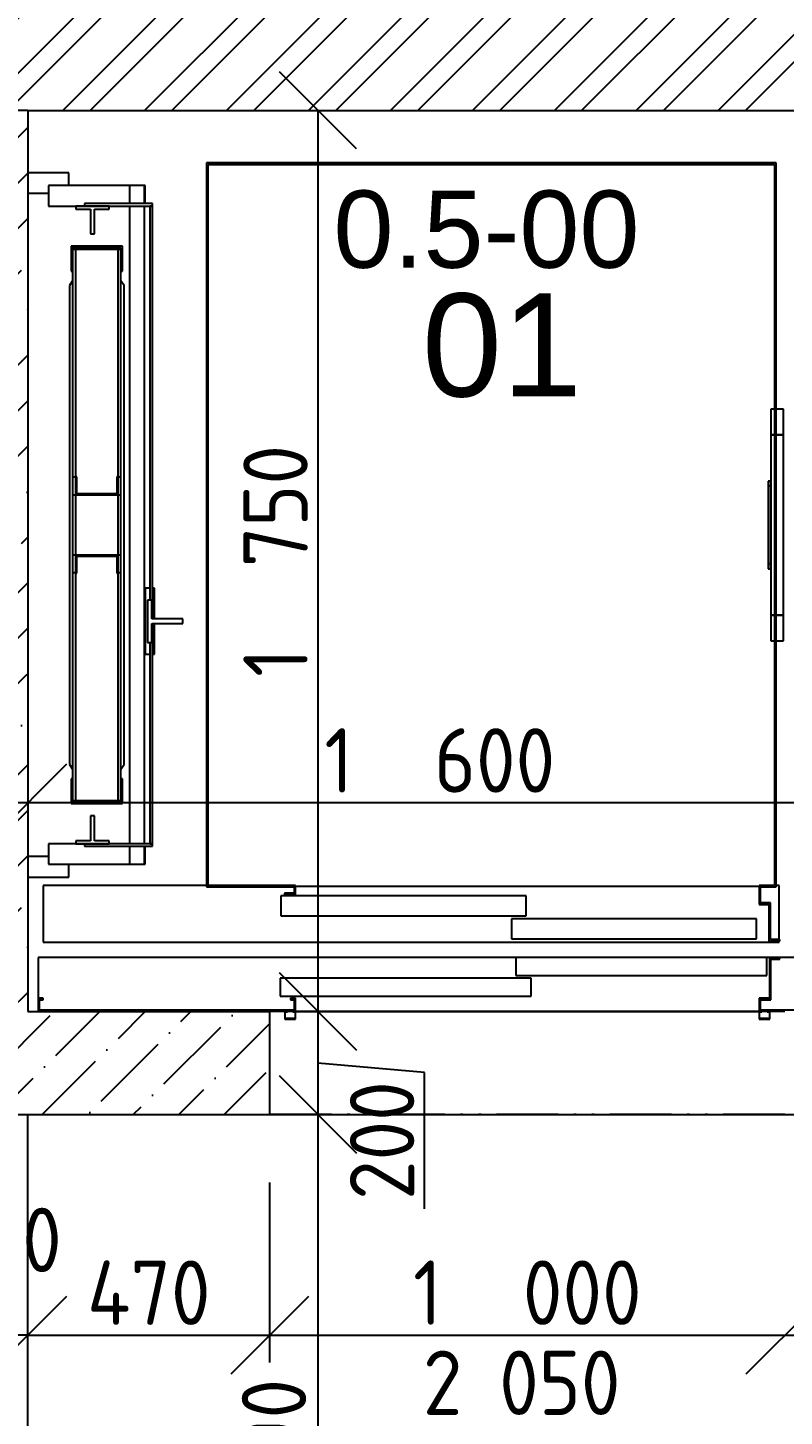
# Model space of a CAD drawing. Extents: x 4511820 to 5180432, y -1526536 to -944957.
# Drawn here: x 5152122 to 5153591, y -1375474 to -1372778 of the extents above; entities that cross this region are included whole.
import ezdxf

# ---------------------------------------------------------------- set-up
doc = ezdxf.new("R2010")
doc.units = 0
doc.header["$MEASUREMENT"] = 0
doc.linetypes.add('ACAD_ISO12W100', pattern=[22, 12, -3, 0.5, -3, 0.5, -3])
doc.layers.get('0').update_dxf_attribs({"linetype": 'CONTINUOUS'})
doc.layers.get('Defpoints').update_dxf_attribs({"color": 61, "linetype": 'CONTINUOUS'})
for name, color, linetype in [('KÓTY', 4, 'CONTINUOUS'), ('MÚRY', 1, 'CONTINUOUS'), ('Plochy', 41, 'CONTINUOUS'), ('POPIS', 7, 'CONTINUOUS'), ('POZEMOK', 7, 'CONTINUOUS'), ('TENKÁ', 7, 'CONTINUOUS'), ('ŠRAFY', 82, 'CONTINUOUS')]:
    doc.layers.add(name, color=color, linetype=linetype)
doc.styles.add('ARIAL', font='arial.ttf')
doc.styles.add('STYLE1', font='isocp.shx')
doc.dimstyles.new('STANDARD-50', dxfattribs={"dimtxt": 125, "dimasz": 150, "dimexe": 10, "dimexo": 200, "dimgap": 20, "dimtad": 1, "dimdsep": 46, "dimlunit": 6, "dimtxsty": 'STYLE1', "dimblk1": 'OBLIQUE', "dimblk2": 'OBLIQUE', "dimsah": 1, "dimcen": 2.5, "dimse1": 1, "dimse2": 1, "dimadec": 0, "dimazin": 0, "dimtfac": 1, "dimtmove": 1, "dimatfit": 3, "dimldrblk": 'OBLIQUE', "dimfxl": 1, "dimtolj": 1, "dimtzin": 0, "dimarcsym": 0})

# ---------------------------------------------------------------- blocks, each defined once
blk = doc.blocks.new('_OBLIQUE')
at = {"color": 0, "linetype": 'ByBlock'}
blk.add_line((-0.5, -0.5), (0.5, 0.5), dxfattribs=at)
blk = doc.blocks.new('*D13328')
at = {"layer": 'Defpoints', "color": 0}
for p in [(5153922.5, -1370938.4), (5149172.5, -1372808), (5153922.5, -1372938)]:
    blk.add_point(p, dxfattribs=at)
at = {"layer": 'KÓTY', "color": 0, "lineweight": -2}
blk.add_line((5149172.5, -1370938.4), (5153922.5, -1370938.4), dxfattribs=at)
at = {"layer": 'KÓTY', "color": 0, "linetype": 'ByBlock', "lineweight": -2, "xscale": 150, "yscale": 150, "zscale": 150, "rotation": 180}
blk.add_blockref('_OBLIQUE', (5149172.5, -1370938.4), dxfattribs=at)
at = {"layer": 'KÓTY', "color": 0, "linetype": 'ByBlock', "lineweight": -2, "xscale": 150, "yscale": 150, "zscale": 150}
blk.add_blockref('_OBLIQUE', (5153922.5, -1370938.4), dxfattribs=at)
at = {"layer": 'KÓTY', "color": 0, "insert": (5151547.5, -1370855.8), "char_height": 125, "attachment_point": 5, "style": 'STYLE1'}
blk.add_mtext('\\A1;4ﾠ750', dxfattribs=at)
blk = doc.blocks.new('*D21280')
at = {"layer": 'Defpoints', "color": 0}
for p in [(5152122.5, -1374282.9), (5152122.5, -1374282.9), (5153722.5, -1374282.9)]:
    blk.add_point(p, dxfattribs=at)
at = {"layer": 'KÓTY', "color": 0, "lineweight": -2}
blk.add_line((5153722.5, -1374282.9), (5152122.5, -1374282.9), dxfattribs=at)
at = {"layer": 'KÓTY', "color": 0, "linetype": 'ByBlock', "lineweight": -2, "xscale": 150, "yscale": 150, "zscale": 150, "rotation": 180}
blk.add_blockref('_OBLIQUE', (5152122.5, -1374282.9), dxfattribs=at)
at = {"layer": 'KÓTY', "color": 0, "linetype": 'ByBlock', "lineweight": -2, "xscale": 150, "yscale": 150, "zscale": 150}
blk.add_blockref('_OBLIQUE', (5153722.5, -1374282.9), dxfattribs=at)
at = {"layer": 'KÓTY', "color": 0, "insert": (5152922.5, -1374200.3), "char_height": 125, "attachment_point": 5, "style": 'STYLE1'}
blk.add_mtext('\\A1;1ﾠ600', dxfattribs=at)
blk = doc.blocks.new('*D21281')
at = {"layer": 'Defpoints', "color": 0}
for p in [(5152122.5, -1374888), (5152592.5, -1374888), (5152592.5, -1375316.4)]:
    blk.add_point(p, dxfattribs=at)
at = {"layer": 'KÓTY', "color": 0, "lineweight": -2}
blk.add_line((5152122.5, -1375316.4), (5152592.5, -1375316.4), dxfattribs=at)
at = {"layer": 'KÓTY', "color": 0, "linetype": 'ByBlock', "lineweight": -2, "xscale": 150, "yscale": 150, "zscale": 150, "rotation": 180}
blk.add_blockref('_OBLIQUE', (5152122.5, -1375316.4), dxfattribs=at)
at = {"layer": 'KÓTY', "color": 0, "linetype": 'ByBlock', "lineweight": -2, "xscale": 150, "yscale": 150, "zscale": 150}
blk.add_blockref('_OBLIQUE', (5152592.5, -1375316.4), dxfattribs=at)
at = {"layer": 'KÓTY', "color": 0, "insert": (5152357.5, -1375233.9), "char_height": 125, "attachment_point": 5, "style": 'STYLE1'}
blk.add_mtext('\\A1;470', dxfattribs=at)
blk = doc.blocks.new('*D21282')
at = {"layer": 'Defpoints', "color": 0}
for p in [(5152592.5, -1374888), (5153592.5, -1374888), (5153592.5, -1375316.4)]:
    blk.add_point(p, dxfattribs=at)
at = {"layer": 'KÓTY', "color": 0, "lineweight": -2}
blk.add_line((5152592.5, -1375316.4), (5153592.5, -1375316.4), dxfattribs=at)
at = {"layer": 'KÓTY', "color": 0, "linetype": 'ByBlock', "lineweight": -2, "xscale": 150, "yscale": 150, "zscale": 150, "rotation": 180}
blk.add_blockref('_OBLIQUE', (5152592.5, -1375316.4), dxfattribs=at)
at = {"layer": 'KÓTY', "color": 0, "linetype": 'ByBlock', "lineweight": -2, "xscale": 150, "yscale": 150, "zscale": 150}
blk.add_blockref('_OBLIQUE', (5153592.5, -1375316.4), dxfattribs=at)
at = {"layer": 'KÓTY', "color": 0, "insert": (5153092.5, -1375233.8), "char_height": 125, "attachment_point": 5, "style": 'STYLE1'}
blk.add_mtext('\\A1;1ﾠ000', dxfattribs=at)
blk = doc.blocks.new('*D21283')
at = {"layer": 'Defpoints', "color": 0}
for p in [(5153592.5, -1374888), (5153922.5, -1374888), (5153922.5, -1375316.4)]:
    blk.add_point(p, dxfattribs=at)
at = {"layer": 'KÓTY', "color": 0, "lineweight": -2}
blk.add_line((5153592.5, -1375316.4), (5153922.5, -1375316.4), dxfattribs=at)
at = {"layer": 'KÓTY', "color": 0, "linetype": 'ByBlock', "lineweight": -2, "xscale": 150, "yscale": 150, "zscale": 150, "rotation": 180}
blk.add_blockref('_OBLIQUE', (5153592.5, -1375316.4), dxfattribs=at)
at = {"layer": 'KÓTY', "color": 0, "linetype": 'ByBlock', "lineweight": -2, "xscale": 150, "yscale": 150, "zscale": 150}
blk.add_blockref('_OBLIQUE', (5153922.5, -1375316.4), dxfattribs=at)
at = {"layer": 'KÓTY', "color": 0, "insert": (5153757.5, -1375233.9), "char_height": 125, "attachment_point": 5, "style": 'STYLE1'}
blk.add_mtext('\\A1;330', dxfattribs=at)
blk = doc.blocks.new('*D21288')
at = {"layer": 'Defpoints', "color": 0}
for p in [(5151922.5, -1372938), (5152122.5, -1372938), (5151922.5, -1374282.9)]:
    blk.add_point(p, dxfattribs=at)
at = {"layer": 'KÓTY', "color": 0, "lineweight": -2}
blk.add_line((5152122.5, -1374282.9), (5151922.5, -1374282.9), dxfattribs=at)
at = {"layer": 'KÓTY', "color": 0, "linetype": 'ByBlock', "lineweight": -2, "xscale": 150, "yscale": 150, "zscale": 150, "rotation": 180}
blk.add_blockref('_OBLIQUE', (5151922.5, -1374282.9), dxfattribs=at)
at = {"layer": 'KÓTY', "color": 0, "linetype": 'ByBlock', "lineweight": -2, "xscale": 150, "yscale": 150, "zscale": 150}
blk.add_blockref('_OBLIQUE', (5152122.5, -1374282.9), dxfattribs=at)
at = {"layer": 'KÓTY', "color": 0, "insert": (5151766.5, -1374167.5), "char_height": 125, "attachment_point": 5, "style": 'STYLE1'}
blk.add_mtext('\\A1;200', dxfattribs=at)
blk = doc.blocks.new('*D21302')
at = {"layer": 'Defpoints', "color": 0}
for p in [(5152122.5, -1372938), (5152122.5, -1374688), (5152686, -1374688)]:
    blk.add_point(p, dxfattribs=at)
at = {"layer": 'KÓTY', "color": 0, "lineweight": -2}
blk.add_line((5152686, -1372938), (5152686, -1374688), dxfattribs=at)
at = {"layer": 'KÓTY', "color": 0, "linetype": 'ByBlock', "lineweight": -2, "xscale": 150, "yscale": 150, "zscale": 150}
for p, rotation in [((5152686, -1372938), 90), ((5152686, -1374688), 270)]:
    blk.add_blockref('_OBLIQUE', p, dxfattribs=dict(at, rotation=rotation))
at = {"layer": 'KÓTY', "color": 0, "insert": (5152603.5, -1373813), "char_height": 125, "attachment_point": 5, "rotation": 90, "style": 'STYLE1'}
blk.add_mtext('\\A1;1ﾠ750', dxfattribs=at)
blk = doc.blocks.new('*D21303')
at = {"layer": 'Defpoints', "color": 0}
for p in [(5152592.5, -1374688), (5152592.5, -1374888), (5152686, -1374888)]:
    blk.add_point(p, dxfattribs=at)
at = {"layer": 'KÓTY', "color": 0, "lineweight": -2}
for p, q in [((5152686, -1374688), (5152686, -1374888)), ((5152893, -1374806), (5152686, -1374788)), ((5152893, -1375071.1), (5152893, -1374806))]:
    blk.add_line(p, q, dxfattribs=at)
at = {"layer": 'KÓTY', "color": 0, "linetype": 'ByBlock', "lineweight": -2, "xscale": 150, "yscale": 150, "zscale": 150}
for p, rotation in [((5152686, -1374688), 90), ((5152686, -1374888), 270)]:
    blk.add_blockref('_OBLIQUE', p, dxfattribs=dict(at, rotation=rotation))
at = {"layer": 'KÓTY', "color": 0, "insert": (5152810.5, -1374938.5), "char_height": 125, "attachment_point": 5, "rotation": 90, "style": 'STYLE1'}
blk.add_mtext('\\A1;200', dxfattribs=at)
blk = doc.blocks.new('*D21304')
at = {"layer": 'Defpoints', "color": 0}
for p in [(5152122.5, -1374888), (5152122.5, -1375778), (5152686, -1375778)]:
    blk.add_point(p, dxfattribs=at)
at = {"layer": 'KÓTY', "color": 0, "lineweight": -2}
blk.add_line((5152686, -1374888), (5152686, -1375778), dxfattribs=at)
at = {"layer": 'KÓTY', "color": 0, "linetype": 'ByBlock', "lineweight": -2, "xscale": 150, "yscale": 150, "zscale": 150}
for p, rotation in [((5152686, -1374888), 90), ((5152686, -1375778), 270)]:
    blk.add_blockref('_OBLIQUE', p, dxfattribs=dict(at, rotation=rotation))
at = {"layer": 'KÓTY', "color": 0, "insert": (5152600.5, -1375523.5), "char_height": 125, "attachment_point": 5, "rotation": 90, "style": 'STYLE1'}
blk.add_mtext('\\A1;890', dxfattribs=at)
blk = doc.blocks.new('*D21309')
at = {"layer": 'Defpoints', "color": 0}
for p in [(5151811, -1374038), (5152667.5, -1374038), (5152667.5, -1376278)]:
    blk.add_point(p, dxfattribs=at)
at = {"layer": 'KÓTY', "color": 0, "lineweight": -2}
blk.add_line((5151811, -1376278), (5151811, -1374038), dxfattribs=at)
at = {"layer": 'KÓTY', "color": 0, "linetype": 'ByBlock', "lineweight": -2, "xscale": 150, "yscale": 150, "zscale": 150}
for p, rotation in [((5151811, -1374038), 90), ((5151811, -1376278), 270)]:
    blk.add_blockref('_OBLIQUE', p, dxfattribs=dict(at, rotation=rotation))
at = {"layer": 'KÓTY', "color": 0, "insert": (5151725, -1375192.5), "char_height": 125, "attachment_point": 5, "rotation": 90, "style": 'STYLE1'}
blk.add_mtext('\\A1;2ﾠ240', dxfattribs=at)
blk = doc.blocks.new('*D21311')
at = {"layer": 'Defpoints', "color": 0}
for p in [(5151922.5, -1375316.4), (5151922.5, -1375333), (5152122.5, -1375333)]:
    blk.add_point(p, dxfattribs=at)
at = {"layer": 'KÓTY', "color": 0, "lineweight": -2}
blk.add_line((5152122.5, -1375316.4), (5151922.5, -1375316.4), dxfattribs=at)
at = {"layer": 'KÓTY', "color": 0, "linetype": 'ByBlock', "lineweight": -2, "xscale": 150, "yscale": 150, "zscale": 150, "rotation": 180}
blk.add_blockref('_OBLIQUE', (5151922.5, -1375316.4), dxfattribs=at)
at = {"layer": 'KÓTY', "color": 0, "linetype": 'ByBlock', "lineweight": -2, "xscale": 150, "yscale": 150, "zscale": 150}
blk.add_blockref('_OBLIQUE', (5152122.5, -1375316.4), dxfattribs=at)
at = {"layer": 'KÓTY', "color": 0, "insert": (5152073.3, -1375131.4), "char_height": 125, "attachment_point": 5, "style": 'STYLE1'}
blk.add_mtext('\\A1;200', dxfattribs=at)

msp = doc.modelspace()

# ---------------------------------------------------------------- hatches: boundary and pattern name
at = {"layer": 'ŠRAFY'}
h = msp.add_hatch(dxfattribs=at)
h.set_pattern_fill('ANSI32', color=256, scale=300)
h.paths.add_polyline_path([(5149172.5, -1372808.048), (5149172.5, -1372938.048), (5149322.5, -1372938.048), (5149622.5, -1372938.048), (5151922.5, -1372938.048), (5152122.5, -1372938.048), (5153722.5, -1372938.048), (5153922.5, -1372938.048), (5153922.5, -1372558.048), (5153642.5, -1372558.048), (5153642.5, -1372688.048), (5153502.5, -1372688.048), (5153502.5, -1372558.048), (5149172.5, -1372558.048)])
h = msp.add_hatch(dxfattribs=at)
h.set_pattern_fill('ANSI36', color=256, scale=500)
h.set_pattern_definition([(45, (650911.81, 84871.815), (33.1456304, 121.533978), [156.25, -31.25, 0, -31.25])])
h.paths.add_polyline_path([(5152592.5, -1374888.048), (5152592.5, -1374688.048), (5152142.5, -1374688.048), (5152122.5, -1374688.048), (5152122.5, -1374427.048), (5152122.5, -1374387.048), (5152122.5, -1373099.048), (5152122.5, -1373059.048), (5152122.5, -1372938.048), (5151922.5, -1372938.048), (5151922.5, -1374038.048), (5151922.5, -1374318.048), (5151922.5, -1374463.609), (5151922.5, -1374494.667), (5151922.5, -1374598.048), (5151922.5, -1374878.048), (5151922.5, -1374888.048), (5152122.5, -1374888.048)])

# ---------------------------------------------------------------- linework, layer by layer
at = {"layer": 'KÓTY'}
msp.add_line((5152592.5, -1375369.76), (5152592.5, -1375019.76), dxfattribs=at)
at = {"layer": 'MÚRY'}
for p, q in [((5152122.5, -1372938.048), (5153722.5, -1372938.048)), ((5152122.5, -1372938.048), (5153722.5, -1372938.048)), ((5152122.5, -1372938.048), (5152122.5, -1374688.048)), ((5152122.5, -1374688.048), (5152592.5, -1374688.048)), ((5152592.5, -1374888.048), (5152592.5, -1374688.048)), ((5151922.5, -1374888.048), (5152592.5, -1374888.048))]:
    msp.add_line(p, q, dxfattribs=at)
at = {"layer": 'Plochy'}
msp.add_lwpolyline([(5149622.5, -1379218.048), (5149622.5, -1376278.048), (5152122.5, -1376278.048), (5152122.5, -1374888.048), (5153722.5, -1374888.048), (5153722.5, -1376718.048), (5153652.5, -1376718.048), (5153652.5, -1379218.048)], close=True, dxfattribs=at)
at = {"layer": 'POZEMOK'}
for p, q in [((5152202.5, -1373059.048), (5152122.5, -1373059.048)), ((5152202.5, -1373084.048), (5152202.5, -1373059.048)), ((5152162.5, -1373084.048), (5152162.5, -1373124.048)), ((5152350.25, -1373084.048), (5152162.5, -1373084.048)), ((5152349.25, -1373084.048), (5152320.25, -1373084.048)), ((5152320.25, -1373084.048), (5152320.25, -1373119.048)), ((5152349.25, -1373119.048), (5152349.25, -1373084.048)), ((5152350.25, -1373119.048), (5152350.25, -1373084.048)), ((5152122.5, -1373099.048), (5152162.5, -1373099.048)), ((5152162.5, -1373124.048), (5152232.5, -1373124.048)), ((5152215.75, -1373124.048), (5152215.75, -1373129.848)), ((5152280.75, -1373124.048), (5152215.75, -1373124.048)), ((5152215.75, -1373129.848), (5152244.25, -1373129.848)), ((5152232.5, -1373119.048), (5152232.5, -1373124.048)), ((5152364.5, -1373119.048), (5152232.5, -1373119.048)), ((5152232.5, -1373124.048), (5152364.5, -1373124.048)), ((5152244.25, -1373129.848), (5152244.25, -1373178.048)), ((5152252.25, -1373178.048), (5152252.25, -1373129.848)), ((5152252.25, -1373129.848), (5152280.75, -1373129.848)), ((5152280.75, -1373129.848), (5152280.75, -1373124.048)), ((5152320.25, -1373124.048), (5152320.25, -1374362.048)), ((5152349.25, -1374362.048), (5152349.25, -1373124.048)), ((5152364.5, -1373124.048), (5152359.5, -1373124.048)), ((5152359.5, -1373124.048), (5152359.5, -1373889.048)), ((5152364.5, -1373124.048), (5152364.5, -1373119.048)), ((5152364.5, -1373925.548), (5152364.5, -1373124.048)), ((5152244.25, -1373178.048), (5152252.25, -1373178.048)), ((5152306.5, -1373202.048), (5152206.5, -1373202.048)), ((5152206.5, -1373202.048), (5152206.5, -1373250.048)), ((5152209.5, -1373205.048), (5152209.5, -1373208.048)), ((5152209.5, -1373205.048), (5152209.5, -1373208.048)), ((5152209.5, -1373205.048), (5152303.5, -1373205.048)), ((5152209.5, -1373250.048), (5152209.5, -1373205.048)), ((5152215.5, -1373208.048), (5152209.5, -1373208.048)), ((5152209.5, -1373208.048), (5152209.5, -1373650.548)), ((5152215.5, -1373208.048), (5152215.5, -1373205.048)), ((5152215.5, -1373208.048), (5152215.5, -1373205.048)), ((5152297.5, -1373208.048), (5152215.5, -1373208.048)), ((5152215.5, -1373650.548), (5152215.5, -1373208.048)), ((5152218, -1373208.048), (5152218, -1373205.048)), ((5152218, -1373205.048), (5152218, -1373208.048)), ((5152295, -1373208.048), (5152295, -1373205.048)), ((5152295, -1373205.048), (5152295, -1373208.048)), ((5152303.5, -1373208.048), (5152297.5, -1373208.048)), ((5152297.5, -1373208.048), (5152297.5, -1373650.548)), ((5152298, -1373208.048), (5152298, -1373205.048)), ((5152303.5, -1373205.048), (5152303.5, -1373250.048)), ((5152303.5, -1373650.548), (5152303.5, -1373208.048)), ((5152306.5, -1373250.048), (5152306.5, -1373202.048)), ((5152209.5, -1373269.048), (5152203.5, -1373278.048)), ((5152206.5, -1373250.048), (5152209.5, -1373250.048)), ((5152303.5, -1373250.048), (5152306.5, -1373250.048)), ((5152309.5, -1373278.048), (5152303.5, -1373269.048)), ((5152203.5, -1373278.048), (5152203.5, -1374208.048)), ((5152309.5, -1374208.048), (5152309.5, -1373278.048)), ((5153565, -1373518.048), (5153565, -1373568.048)), ((5153572.5, -1373518.048), (5153565, -1373518.048)), ((5153590, -1373518.048), (5153575.5, -1373518.048)), ((5153590, -1373568.048), (5153590, -1373518.048)), ((5153565, -1373568.048), (5153565, -1373918.048)), ((5153572.5, -1373568.048), (5153565, -1373568.048)), ((5153565, -1373568.048), (5153572.5, -1373568.048)), ((5153590, -1373568.048), (5153575.5, -1373568.048)), ((5153575.5, -1373568.048), (5153590, -1373568.048)), ((5153590, -1373918.048), (5153590, -1373568.048)), ((5152215.5, -1373650.548), (5152209.5, -1373650.548)), ((5152209.5, -1373650.548), (5152209.5, -1373684.548)), ((5152215.5, -1373649.548), (5152215.5, -1373684.548)), ((5152217.5, -1373649.548), (5152215.5, -1373649.548)), ((5152215.5, -1373684.548), (5152215.5, -1373650.548)), ((5152217.5, -1373682.548), (5152217.5, -1373649.548)), ((5152295.5, -1373649.548), (5152295.5, -1373682.548)), ((5152297.5, -1373649.548), (5152295.5, -1373649.548)), ((5152297.5, -1373684.548), (5152297.5, -1373649.548)), ((5152303.5, -1373650.548), (5152297.5, -1373650.548)), ((5152297.5, -1373650.548), (5152297.5, -1373684.548)), ((5152303.5, -1373684.548), (5152303.5, -1373650.548)), ((5153560, -1373658.048), (5153560, -1373668.048)), ((5153565, -1373658.048), (5153560, -1373658.048)), ((5153560, -1373668.048), (5153560, -1373818.048)), ((5153565, -1373668.048), (5153560, -1373668.048)), ((5153565, -1373668.048), (5153565, -1373658.048)), ((5153565, -1373818.048), (5153565, -1373668.048)), ((5152209.5, -1373684.548), (5152215.5, -1373684.548)), ((5152209.5, -1373684.548), (5152209.5, -1373801.548)), ((5152215.5, -1373684.548), (5152297.5, -1373684.548)), ((5152215.5, -1373801.548), (5152215.5, -1373684.548)), ((5152295.5, -1373682.548), (5152217.5, -1373682.548)), ((5152297.5, -1373684.548), (5152297.5, -1373801.548)), ((5152297.5, -1373684.548), (5152303.5, -1373684.548)), ((5152303.5, -1373801.548), (5152303.5, -1373684.548)), ((5152215.5, -1373801.548), (5152209.5, -1373801.548)), ((5152209.5, -1373801.548), (5152209.5, -1373835.548)), ((5152215.5, -1373835.548), (5152215.5, -1373801.548)), ((5152215.5, -1373801.548), (5152215.5, -1373836.548)), ((5152297.5, -1373801.548), (5152215.5, -1373801.548)), ((5152217.5, -1373836.548), (5152217.5, -1373803.548)), ((5152217.5, -1373803.548), (5152295.5, -1373803.548)), ((5152295.5, -1373803.548), (5152295.5, -1373836.548)), ((5152303.5, -1373801.548), (5152297.5, -1373801.548)), ((5152297.5, -1373801.548), (5152297.5, -1373835.548)), ((5152297.5, -1373836.548), (5152297.5, -1373801.548)), ((5152303.5, -1373835.548), (5152303.5, -1373801.548)), ((5152209.5, -1373835.548), (5152215.5, -1373835.548)), ((5152209.5, -1373835.548), (5152209.5, -1374278.048)), ((5152215.5, -1374278.048), (5152215.5, -1373835.548)), ((5152215.5, -1373836.548), (5152217.5, -1373836.548)), ((5152295.5, -1373836.548), (5152297.5, -1373836.548)), ((5152297.5, -1373835.548), (5152303.5, -1373835.548)), ((5152297.5, -1373835.548), (5152297.5, -1374278.048)), ((5152303.5, -1374278.048), (5152303.5, -1373835.548)), ((5153560, -1373818.048), (5153560, -1373828.048)), ((5153560, -1373818.048), (5153565, -1373818.048)), ((5153560, -1373828.048), (5153565, -1373828.048)), ((5153565, -1373828.048), (5153565, -1373818.048)), ((5152359.5, -1373866.048), (5152350.25, -1373866.048)), ((5152350.25, -1373866.048), (5152350.25, -1373994.048)), ((5152368.25, -1373866.048), (5152364.5, -1373866.048)), ((5152368.25, -1373925.548), (5152368.25, -1373866.048)), ((5152363.5, -1373889.048), (5152355.25, -1373889.048)), ((5152355.25, -1373889.048), (5152355.25, -1373971.048)), ((5152363.5, -1373925.548), (5152363.5, -1373889.048)), ((5153565, -1373918.048), (5153565, -1373968.048)), ((5153572.5, -1373918.048), (5153565, -1373918.048)), ((5153565, -1373918.048), (5153572.5, -1373918.048)), ((5153590, -1373918.048), (5153575.5, -1373918.048)), ((5153575.5, -1373918.048), (5153590, -1373918.048)), ((5153590, -1373968.048), (5153590, -1373918.048)), ((5152423.5, -1373925.548), (5152363.5, -1373925.548)), ((5152363.5, -1373934.548), (5152423.5, -1373934.548)), ((5152363.5, -1373971.048), (5152363.5, -1373934.548)), ((5152364.5, -1374362.048), (5152364.5, -1373934.548)), ((5152368.25, -1373994.048), (5152368.25, -1373934.548)), ((5152423.5, -1373934.548), (5152423.5, -1373925.548)), ((5152355.25, -1373971.048), (5152363.5, -1373971.048)), ((5152359.5, -1373971.048), (5152359.5, -1374362.048)), ((5153565, -1373968.048), (5153572.5, -1373968.048)), ((5153575.5, -1373968.048), (5153590, -1373968.048)), ((5152350.25, -1373994.048), (5152359.5, -1373994.048)), ((5152364.5, -1373994.048), (5152368.25, -1373994.048)), ((5152203.5, -1374208.048), (5152209.5, -1374217.048)), ((5152303.5, -1374217.048), (5152309.5, -1374208.048)), ((5152209.5, -1374236.048), (5152206.5, -1374236.048)), ((5152206.5, -1374236.048), (5152206.5, -1374284.048)), ((5152209.5, -1374281.048), (5152209.5, -1374236.048)), ((5152306.5, -1374236.048), (5152303.5, -1374236.048)), ((5152303.5, -1374236.048), (5152303.5, -1374281.048)), ((5152306.5, -1374284.048), (5152306.5, -1374236.048)), ((5152206.5, -1374284.048), (5152306.5, -1374284.048)), ((5152209.5, -1374278.048), (5152209.5, -1374281.048)), ((5152209.5, -1374278.048), (5152209.5, -1374281.048)), ((5152209.5, -1374278.048), (5152215.5, -1374278.048)), ((5152303.5, -1374281.048), (5152209.5, -1374281.048)), ((5152215.5, -1374281.048), (5152215.5, -1374278.048)), ((5152215.5, -1374281.048), (5152215.5, -1374278.048)), ((5152215.5, -1374278.048), (5152297.5, -1374278.048)), ((5152218, -1374281.048), (5152218, -1374278.048)), ((5152218, -1374278.048), (5152218, -1374281.048)), ((5152295, -1374281.048), (5152295, -1374278.048)), ((5152295, -1374278.048), (5152295, -1374281.048)), ((5152297.5, -1374278.048), (5152303.5, -1374278.048)), ((5152298, -1374281.048), (5152298, -1374278.048)), ((5152252.25, -1374308.048), (5152244.25, -1374308.048)), ((5152244.25, -1374308.048), (5152244.25, -1374356.248)), ((5152252.25, -1374356.248), (5152252.25, -1374308.048)), ((5152162.5, -1374362.048), (5152162.5, -1374402.048)), ((5152232.5, -1374362.048), (5152162.5, -1374362.048)), ((5152244.25, -1374356.248), (5152215.75, -1374356.248)), ((5152215.75, -1374356.248), (5152215.75, -1374362.048)), ((5152215.75, -1374362.048), (5152280.75, -1374362.048)), ((5152232.5, -1374362.048), (5152232.5, -1374367.048)), ((5152364.5, -1374362.048), (5152232.5, -1374362.048)), ((5152232.5, -1374367.048), (5152364.5, -1374367.048)), ((5152280.75, -1374356.248), (5152252.25, -1374356.248)), ((5152280.75, -1374362.048), (5152280.75, -1374356.248)), ((5152320.25, -1374367.048), (5152320.25, -1374402.048)), ((5152349.25, -1374402.048), (5152349.25, -1374367.048)), ((5152350.25, -1374402.048), (5152350.25, -1374367.048)), ((5152359.5, -1374362.048), (5152364.5, -1374362.048)), ((5152364.5, -1374367.048), (5152364.5, -1374362.048)), ((5152162.5, -1374387.048), (5152122.5, -1374387.048)), ((5152162.5, -1374402.048), (5152350.25, -1374402.048)), ((5152202.5, -1374427.048), (5152202.5, -1374402.048)), ((5152320.25, -1374402.048), (5152349.25, -1374402.048)), ((5152122.5, -1374427.048), (5152202.5, -1374427.048)), ((5152469.5, -1374443.048), (5152152.5, -1374443.048)), ((5152152.5, -1374443.048), (5152152.5, -1374553.048)), ((5152642.5, -1374444.548), (5153542.5, -1374444.548)), ((5153581.5, -1374443.048), (5153575.5, -1374443.048)), ((5153581.5, -1374548.048), (5153581.5, -1374443.048)), ((5152152.5, -1374553.048), (5153581.5, -1374553.048)), ((5153581.5, -1374553.048), (5153581.5, -1374551.048)), ((5153070.05, -1374583.048), (5152142.5, -1374583.048)), ((5152142.5, -1374583.048), (5152142.5, -1374662.048)), ((5153562.5, -1374583.048), (5153557.45, -1374583.048)), ((5153582.5, -1374583.048), (5153562.5, -1374583.048)), ((5153562.5, -1374583.048), (5153562.5, -1374662.048)), ((5153565.5, -1374586.048), (5153582.5, -1374586.048)), ((5153565.5, -1374665.048), (5153565.5, -1374586.048)), ((5153692.5, -1374583.048), (5153582.5, -1374583.048)), ((5153582.5, -1374586.048), (5153582.5, -1374583.048)), ((5152142.5, -1374662.048), (5152142.5, -1374688.048)), ((5152152.5, -1374662.048), (5152142.5, -1374662.048)), ((5152145.5, -1374685.048), (5152145.5, -1374665.048)), ((5152145.5, -1374665.048), (5152152.5, -1374665.048)), ((5152152.5, -1374665.048), (5152152.5, -1374662.048)), ((5152642.5, -1374662.048), (5152632.5, -1374662.048)), ((5152632.5, -1374662.048), (5152632.5, -1374665.048)), ((5152632.5, -1374665.048), (5152639.5, -1374665.048)), ((5152639.5, -1374665.048), (5152639.5, -1374685.048)), ((5152642.5, -1374688.048), (5152642.5, -1374662.048)), ((5153542.5, -1374662.048), (5153542.5, -1374688.048)), ((5153562.5, -1374662.048), (5153542.5, -1374662.048)), ((5153545.5, -1374685.048), (5153545.5, -1374665.048)), ((5153545.5, -1374665.048), (5153565.5, -1374665.048)), ((5152639.5, -1374685.048), (5152145.5, -1374685.048)), ((5152621.5, -1374688.048), (5152592.5, -1374688.048)), ((5152621.5, -1374688.048), (5152621.5, -1374702.548)), ((5152621.5, -1374702.548), (5152642.5, -1374702.548)), ((5152622.5, -1374701.548), (5152622.5, -1374688.548)), ((5152622.5, -1374688.548), (5152627, -1374688.548)), ((5152641.5, -1374701.548), (5152622.5, -1374701.548)), ((5152627, -1374688.548), (5152627, -1374688.048)), ((5152637, -1374688.048), (5152627, -1374688.048)), ((5152637, -1374688.048), (5152637, -1374688.548)), ((5152637, -1374688.548), (5152641.5, -1374688.548)), ((5152641.5, -1374688.548), (5152641.5, -1374701.548)), ((5152642.5, -1374702.548), (5152642.5, -1374688.048)), ((5152642.5, -1374688.048), (5153542.5, -1374688.048)), ((5153542.5, -1374688.048), (5152642.5, -1374688.048)), ((5153542.5, -1374688.048), (5153542.5, -1374702.548)), ((5153542.5, -1374702.548), (5153563.5, -1374702.548)), ((5153543.5, -1374701.548), (5153543.5, -1374688.548)), ((5153543.5, -1374688.548), (5153548, -1374688.548)), ((5153562.5, -1374701.548), (5153543.5, -1374701.548)), ((5153689.5, -1374685.048), (5153545.5, -1374685.048)), ((5153548, -1374688.548), (5153548, -1374688.048)), ((5153558, -1374688.048), (5153548, -1374688.048)), ((5153558, -1374688.048), (5153558, -1374688.548)), ((5153558, -1374688.548), (5153562.5, -1374688.548)), ((5153562.5, -1374688.548), (5153562.5, -1374701.548)), ((5153563.5, -1374702.548), (5153563.5, -1374688.048)), ((5153592.5, -1374688.048), (5153563.5, -1374688.048))]:
    msp.add_line(p, q, dxfattribs=at)
at = {"layer": 'TENKÁ'}
for p, q in [((5152122.5, -1372938.048), (5151922.5, -1372938.048)), ((5152469.5, -1373040.048), (5152469.5, -1374446.048)), ((5153575.5, -1373040.048), (5152469.5, -1373040.048)), ((5152472.5, -1374446.048), (5152472.5, -1373043.048)), ((5152472.5, -1373043.048), (5153572.5, -1373043.048)), ((5153572.5, -1373043.048), (5153572.5, -1374443.048)), ((5153575.5, -1374446.048), (5153575.5, -1373040.048)), ((5152469.5, -1374446.048), (5152472.5, -1374446.048)), ((5152642.5, -1374443.048), (5152472.5, -1374443.048)), ((5152472.5, -1374443.048), (5152472.5, -1374446.048)), ((5152472.5, -1374446.048), (5152639.5, -1374446.048)), ((5152639.5, -1374458.048), (5152621, -1374458.048)), ((5152621, -1374458.048), (5152621, -1374461.048)), ((5152621, -1374461.048), (5152642.5, -1374461.048)), ((5152639.5, -1374446.048), (5152639.5, -1374458.048)), ((5152642.5, -1374461.048), (5152642.5, -1374443.048)), ((5153542.5, -1374443.048), (5153542.5, -1374480.048)), ((5153572.5, -1374443.048), (5153542.5, -1374443.048)), ((5153545.5, -1374477.048), (5153545.5, -1374446.048)), ((5153545.5, -1374446.048), (5153575.5, -1374446.048)), ((5153089.95, -1374463.048), (5152614.05, -1374463.048)), ((5152614.05, -1374463.048), (5152614.05, -1374502.048)), ((5153089.95, -1374502.048), (5153089.95, -1374463.048)), ((5153542.5, -1374480.048), (5153561.5, -1374480.048)), ((5153564.5, -1374477.048), (5153545.5, -1374477.048)), ((5153561.5, -1374480.048), (5153561.5, -1374551.048)), ((5153564.5, -1374548.048), (5153564.5, -1374477.048)), ((5152614.05, -1374502.048), (5153089.95, -1374502.048)), ((5153537.45, -1374508.048), (5153061.55, -1374508.048)), ((5153061.55, -1374508.048), (5153061.55, -1374547.048)), ((5153537.45, -1374547.048), (5153537.45, -1374508.048)), ((5153061.55, -1374547.048), (5153537.45, -1374547.048)), ((5153561.5, -1374551.048), (5153583, -1374551.048)), ((5153583, -1374548.048), (5153564.5, -1374548.048)), ((5153583, -1374551.048), (5153583, -1374548.048)), ((5153557.45, -1374583.048), (5153070.05, -1374583.048)), ((5153070.05, -1374583.048), (5153070.05, -1374618.048)), ((5153557.45, -1374618.048), (5153557.45, -1374583.048)), ((5153099.95, -1374623.048), (5152612.55, -1374623.048)), ((5152612.55, -1374623.048), (5152612.55, -1374658.048)), ((5153070.05, -1374618.048), (5153557.45, -1374618.048)), ((5153099.95, -1374658.048), (5153099.95, -1374623.048)), ((5152612.55, -1374658.048), (5153099.95, -1374658.048)), ((5152122.5, -1375778.048), (5152122.5, -1374888.048))]:
    msp.add_line(p, q, dxfattribs=at)
at = {"layer": 'TENKÁ', "linetype": 'ACAD_ISO12W100', "ltscale": 10}
msp.add_line((5153592.5, -1374888.048), (5152592.5, -1374888.048), dxfattribs=at)

# ---------------------------------------------------------------- texts
at = {"layer": 'KÓTY', "insert": (5153081.498, -1375408.814), "char_height": 125, "attachment_point": 5, "style": 'STYLE1'}
msp.add_mtext('\\A1;2 050', dxfattribs=at)
at = {"layer": 'POPIS', "lineweight": 40, "ltscale": 0.25, "style": 'ARIAL'}
for s, height, p in [('0.5-00', 150, (5152716.061, -1373243.724)), ('01', 200, (5152887.769, -1373493.627))]:
    msp.add_text(s, height=height, dxfattribs=at).set_placement(p)

# ---------------------------------------------------------------- dimensions: what is measured, and where the dimension line sits
at = {"layer": 'KÓTY'}
for base, p1, p2, picture, middle in [((5153922.5, -1370938.357), (5149172.5, -1372808.048), (5153922.5, -1372938.048), '*D13328', (5151547.5, -1370855.814)), ((5151922.5, -1375316.357), (5152122.5, -1375333.048), (5151922.5, -1375333.048), '*D21311', (5152073.25, -1375131.357))]:
    dim = msp.add_linear_dim(base=base, p1=p1, p2=p2, dimstyle='STANDARD-50', dxfattribs=at)
    dim.commit()
    dim.dimension.update_dxf_attribs({"geometry": picture, "text_midpoint": middle})
dim = msp.add_linear_dim(base=(5152686, -1374688.048), p1=(5152122.5, -1372938.048), p2=(5152122.5, -1374688.048), angle=90, dimstyle='STANDARD-50', dxfattribs=at)
dim.commit()
dim.dimension.update_dxf_attribs({"geometry": '*D21302', "text_midpoint": (5152603.457, -1373813.048)})
dim = msp.add_linear_dim(base=(5151922.5, -1374282.857), p1=(5152122.5, -1372938.048), p2=(5151922.5, -1372938.048), dimstyle='STANDARD-50', dxfattribs=at)
dim.commit()
dim.dimension.update_dxf_attribs({"geometry": '*D21288', "text_midpoint": (5151766.5, -1374250), "dimtype": 160})
for base, p1, p2, picture, middle in [((5151811, -1374038.048), (5152667.5, -1376278.048), (5152667.5, -1374038.048), '*D21309', (5151807.5, -1375192.5)), ((5152686, -1374888.048), (5152592.5, -1374688.048), (5152592.5, -1374888.048), '*D21303', (5152893, -1374826)), ((5152686, -1375778.048), (5152122.5, -1374888.048), (5152122.5, -1375778.048), '*D21304', (5152683, -1375523.5))]:
    dim = msp.add_linear_dim(base=base, p1=p1, p2=p2, angle=90, dimstyle='STANDARD-50', dxfattribs=at)
    dim.commit()
    dim.dimension.update_dxf_attribs({"geometry": picture, "text_midpoint": middle, "dimtype": 160})
for base, p1, p2, picture, middle in [((5152122.5, -1374282.857), (5153722.5, -1374282.857), (5152122.5, -1374282.857), '*D21280', (5152922.5, -1374200.314)), ((5152592.5, -1375316.357), (5152122.5, -1374888.048), (5152592.5, -1374888.048), '*D21281', (5152357.5, -1375233.857)), ((5153592.5, -1375316.357), (5152592.5, -1374888.048), (5153592.5, -1374888.048), '*D21282', (5153092.5, -1375233.814)), ((5153922.5, -1375316.357), (5153592.5, -1374888.048), (5153922.5, -1374888.048), '*D21283', (5153757.5, -1375233.857))]:
    dim = msp.add_linear_dim(base=base, p1=p1, p2=p2, dimstyle='STANDARD-50', override={"dimtxsty": 'STYLE1', "dimldrblk": 'OBLIQUE'}, dxfattribs=at)
    dim.commit()
    dim.dimension.update_dxf_attribs({"geometry": picture, "text_midpoint": middle})

doc.saveas('drawing.dxf')
